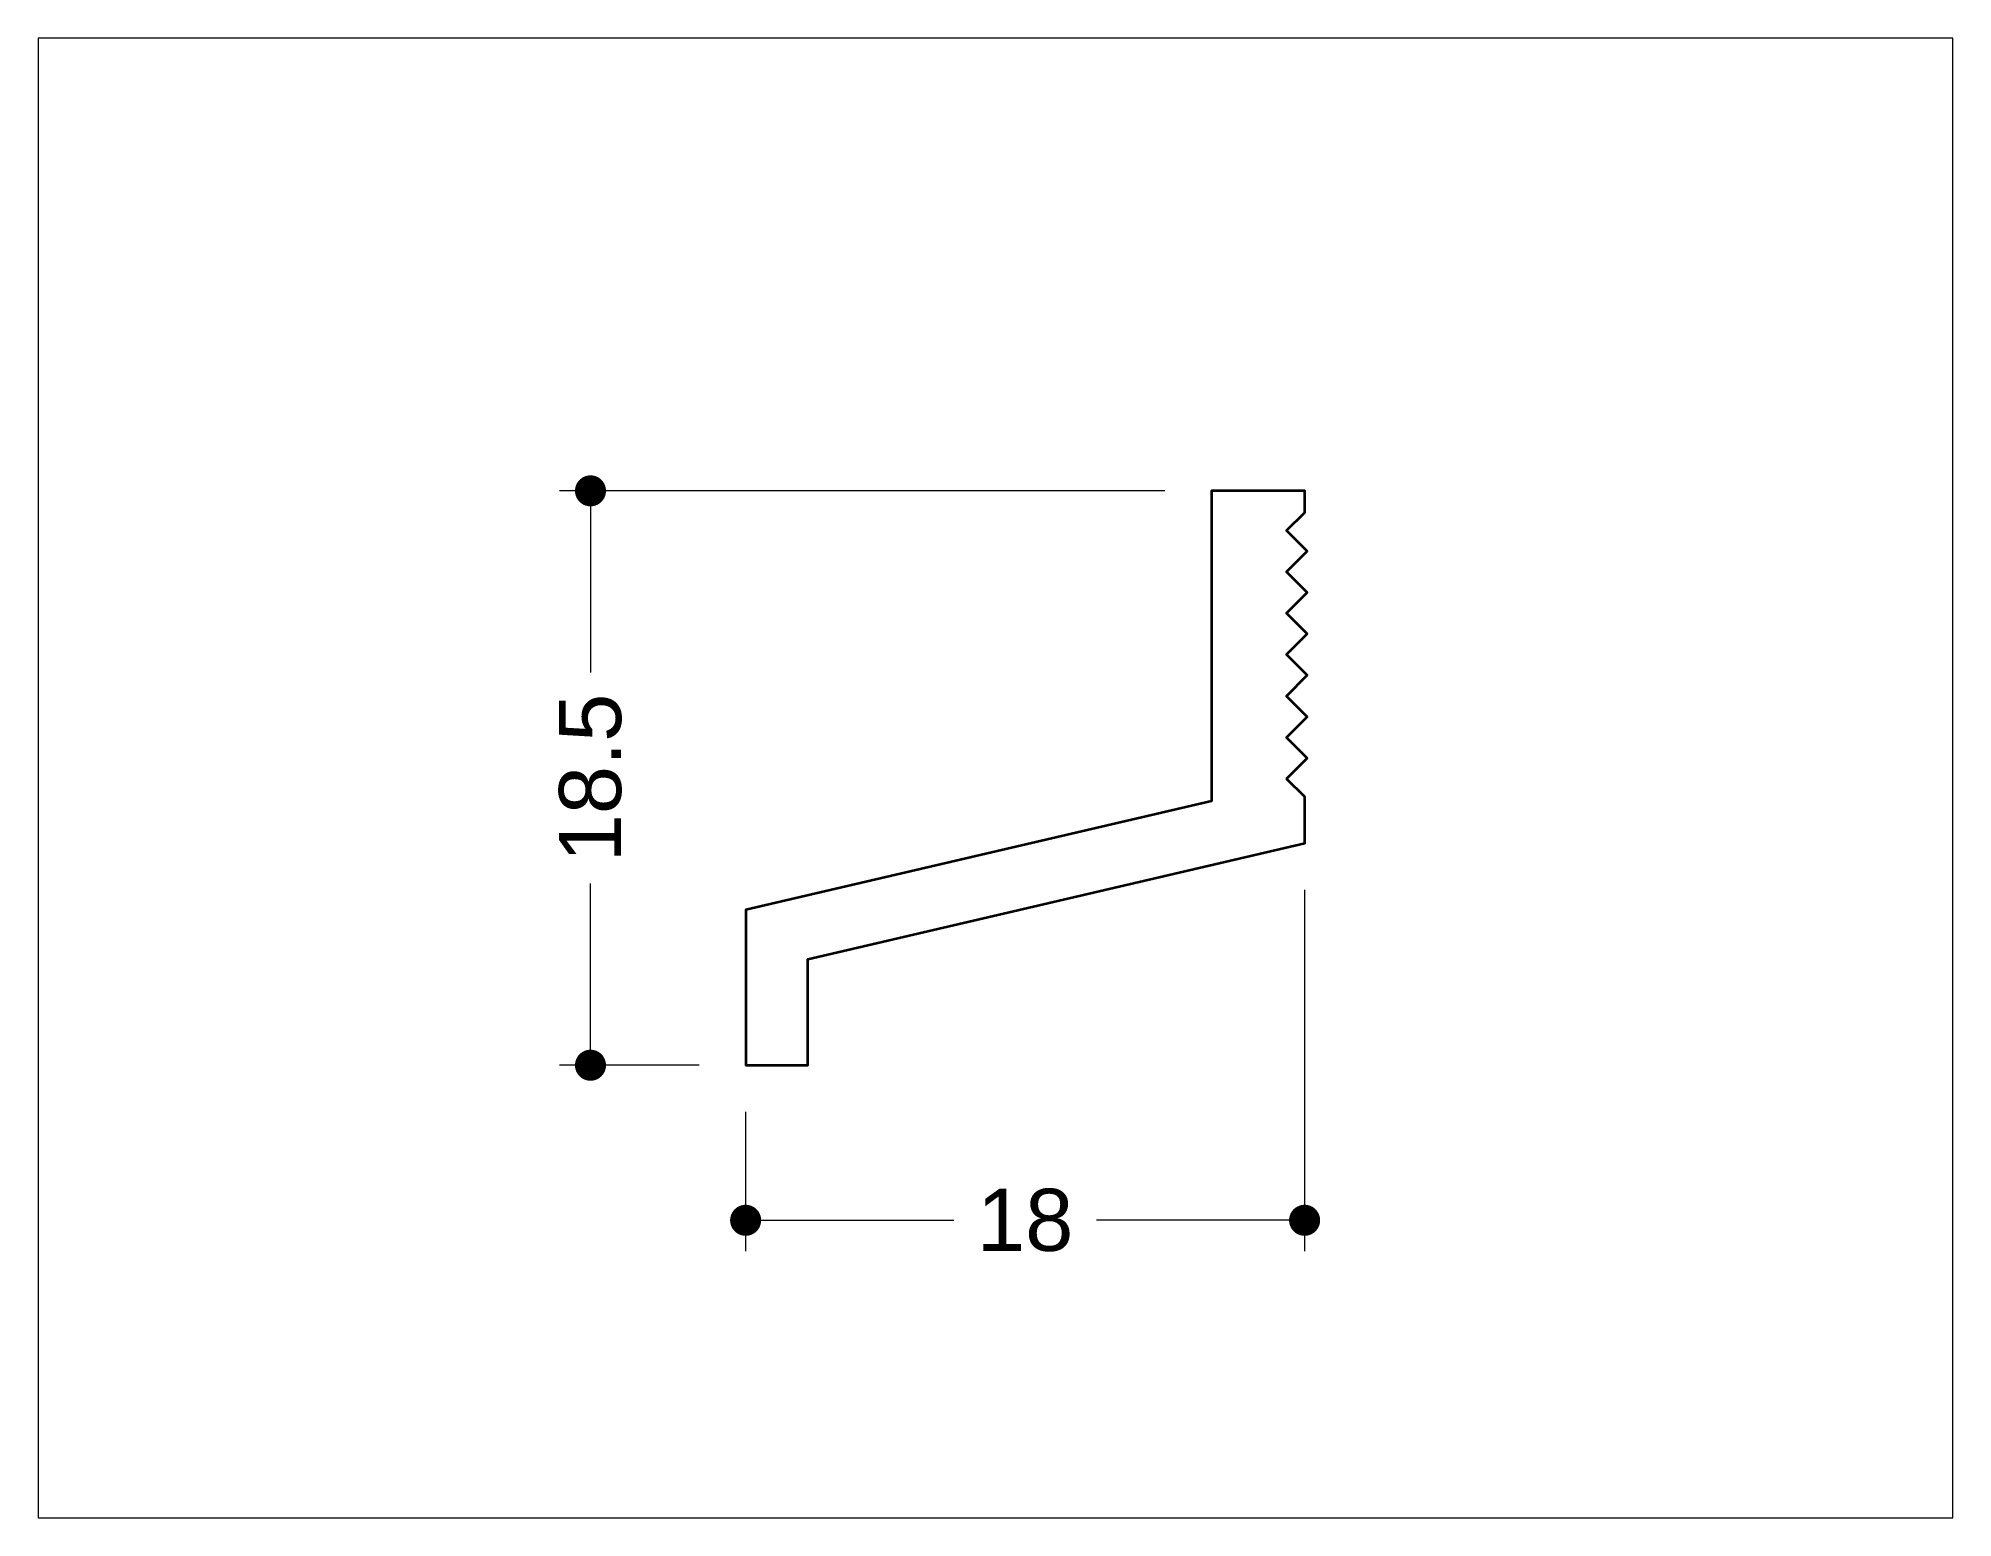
# Paper-space layout 'Index' of a CAD drawing. Header units: millimetres. Extents: x 70.5 to 132.2, y 118.7 to 166.3.
# The model-space entities are those that its viewports show. They can reach past a viewport. Long polylines and large blocks are cut down to what shows.
import ezdxf

# ---------------------------------------------------------------- set-up
doc = ezdxf.new("R2010")
doc.units = ezdxf.units.MM
doc.header["$PDMODE"] = 3
doc.header["$PDSIZE"] = 1
for name, color, linetype, lineweight in [('AM_0', 7, 'Continuous', 35), ('AM_5', 3, 'Continuous', 13), ('X_COMP_CONT_ALU', 50, 'Continuous', 35)]:
    doc.layers.add(name, color=color, linetype=linetype, lineweight=lineweight)
doc.layers.add('AM_VIEWS', color=1, linetype='Continuous', lineweight=13, plot=False)
doc.styles.add('X_DOCU', font='swissl.ttf')
doc.dimstyles.new('X_DOCU$0', dxfattribs={"dimtxt": 2, "dimasz": 1, "dimexe": 1, "dimexo": 1.5, "dimgap": 1, "dimtad": 0, "dimtoh": 1, "dimdsep": 46, "dimtxsty": 'X_DOCU', "dimblk": 'DOT', "dimcen": 0, "dimclrd": 256, "dimclre": 256, "dimclrt": 30, "dimadec": 1, "dimazin": 2, "dimtp": 0.1, "dimtm": 0.1, "dimtfac": 0.7, "dimtmove": 0, "dimatfit": 1, "dimfxl": 1, "dimlwd": -1, "dimlwe": -1, "dimarcsym": 1})

# ---------------------------------------------------------------- blocks, each defined once
blk = doc.blocks.new('_Dot')
at = {"color": 0, "linetype": 'ByBlock', "lineweight": -2}
blk.add_line((-0.5, 0), (-1, 0), dxfattribs=at)
at = {"color": 0, "linetype": 'ByBlock', "const_width": 0.5}
blk.add_lwpolyline([(-0.25, 0, 1), (0.25, 0, 1)], format="xyb", close=True, dxfattribs=at)
blk = doc.blocks.new('*D6')
at = {"layer": 'AM_5', "transparency": 16777216}
for p, q in [((106.813, 151.749), (87.317, 151.749)), ((88.317, 150.749), (88.317, 145.897)), ((88.317, 134.249), (88.317, 139.101)), ((91.813, 133.249), (87.317, 133.249))]:
    blk.add_line(p, q, dxfattribs=at)
at = {"layer": 'Defpoints', "color": 0, "transparency": 16777216}
for p in [(88.317, 151.749), (108.313, 151.749), (93.313, 133.249)]:
    blk.add_point(p, dxfattribs=at)
at = {"layer": 'AM_5', "transparency": 16777216}
for p, rotation in [((88.317, 151.749), 90), ((88.317, 133.249), 270)]:
    blk.add_blockref('_Dot', p, dxfattribs=dict(at, rotation=rotation))
at = {"layer": 'AM_5', "color": 30, "transparency": 16777216, "insert": (88.317, 142.499), "char_height": 2, "attachment_point": 5, "rotation": 90, "style": 'X_DOCU'}
blk.add_mtext('18.5', dxfattribs=at)
blk = doc.blocks.new('*D7')
at = {"layer": 'AM_5', "transparency": 16777216}
for p, q in [((111.313, 138.895), (111.313, 127.255)), ((93.313, 131.749), (93.313, 127.255)), ((94.313, 128.255), (100.017, 128.255)), ((110.313, 128.255), (104.608, 128.255))]:
    blk.add_line(p, q, dxfattribs=at)
at = {"layer": 'Defpoints', "color": 0, "transparency": 16777216}
for p in [(111.313, 140.395), (93.313, 133.249), (111.313, 128.255)]:
    blk.add_point(p, dxfattribs=at)
at = {"layer": 'AM_5', "transparency": 16777216, "rotation": 180}
blk.add_blockref('_Dot', (93.313, 128.255), dxfattribs=at)
at = {"layer": 'AM_5', "transparency": 16777216}
blk.add_blockref('_Dot', (111.313, 128.255), dxfattribs=at)
at = {"layer": 'AM_5', "color": 30, "transparency": 16777216, "insert": (102.313, 128.255), "char_height": 2, "attachment_point": 5, "style": 'X_DOCU'}
blk.add_mtext('18', dxfattribs=at)
blk = doc.blocks.new('151198-ICC')
at = {"layer": 'X_COMP_CONT_ALU'}
blk.add_lwpolyline([(-0.583, -9.275), (0.083, -8.609), (-0.583, -7.943), (0.083, -7.277), (-0.583, -6.611), (0.083, -5.945), (-0.583, -5.279), (0.083, -4.613), (-0.583, -3.947), (0.083, -3.281), (-0.583, -2.615), (0.083, -1.949), (-0.583, -1.283), (0, -0.7), (0, 0), (-3, 0), (-3, -10), (-18, -13.5), (-18, -18.5), (-16, -18.5), (-16, -15.087), (0, -11.354), (0, -9.858), (-0.583, -9.275)], close=True, dxfattribs=at)

msp = doc.modelspace()

# ---------------------------------------------------------------- block references
at = {"layer": 'AM_0'}
msp.add_blockref('151198-ICC', (33, 33.5), dxfattribs=at)

psp = doc.layouts.new('Index')

# ---------------------------------------------------------------- dimensions: what is measured, and where the dimension line sits
at = {"layer": 'AM_5'}
for base, p2, angle, override, picture, middle in [((88.317, 151.749), (108.313, 151.749), 90, {"dimasz": 1, "dimpost": ''}, '*D6', (88.317, 142.499)), ((111.313, 128.255), (111.313, 140.395), 0, {"dimasz": 1}, '*D7', (102.313, 128.255))]:
    dim = psp.add_linear_dim(base=base, p1=(93.313, 133.249), p2=p2, angle=angle, dimstyle='X_DOCU$0', override=override, dxfattribs=at)
    dim.commit()
    dim.dimension.update_dxf_attribs({"geometry": picture, "text_midpoint": middle})

# ---------------------------------------------------------------- viewports
at = {"layer": 'AM_VIEWS'}
psp.add_viewport(center=(101.359, 142.5), size=(61.649, 47.64952), view_center_point=(23.042, 24.248), view_height=47.64952, dxfattribs=at)

doc.saveas('drawing.dxf')
